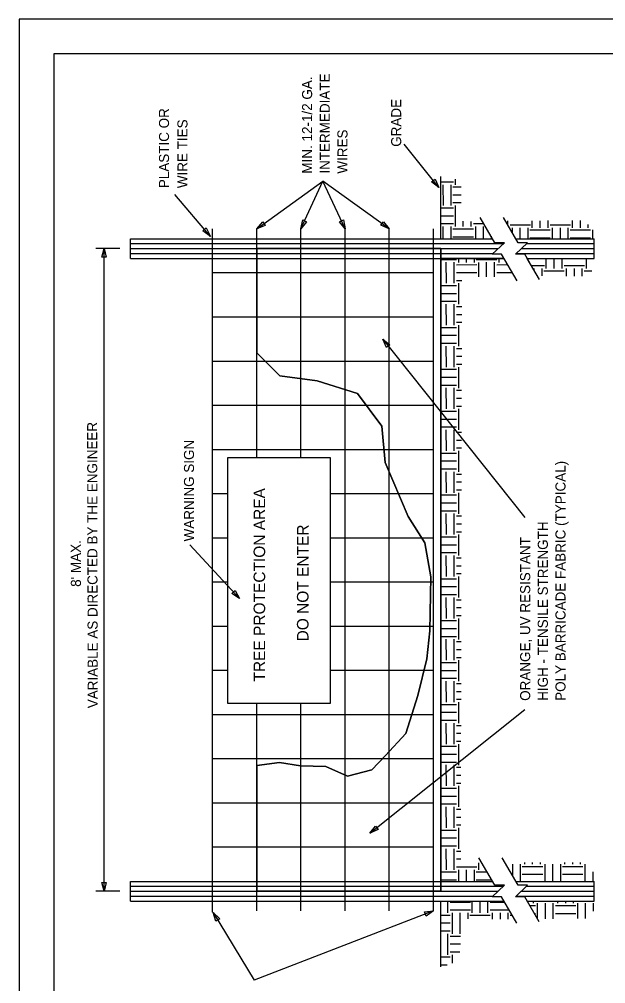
# Model space of a CAD drawing. Extents: x 0 to 8.5, y 0 to 11.
# Drawn here: x 0 to 4.26, y 4 to 11 of the extents above; entities that cross this region are included whole.
import ezdxf

# ---------------------------------------------------------------- set-up
doc = ezdxf.new("R2010")
doc.units = 0
for name, color, linetype in [('DIM', 7, 'Continuous'), ('FENCE', 7, 'Continuous'), ('FENCING', 7, 'Continuous'), ('GROUND', 7, 'Continuous'), ('HATCH', 7, 'Continuous'), ('POST', 7, 'Continuous'), ('SHEET BORDER', 7, 'Continuous'), ('SHEET INDEX', 7, 'Continuous'), ('SHEET TRIM BORDER', 7, 'Continuous'), ('TEXT', 7, 'Continuous')]:
    doc.layers.add(name, color=color, linetype=linetype)

msp = doc.modelspace()

# ---------------------------------------------------------------- linework, layer by layer
at = {"layer": 'DIM'}
for p, q in [((3.4554, 9.3777), (3.3488, 9.5607)), ((3.625, 9.3777), (3.5177, 9.562)), ((0.7302, 9.3353), (0.5573, 9.3353)), ((0.6157, 4.6695), (0.6157, 9.3353)), ((3.4352, 9.2939), (3.5243, 9.3777)), ((3.5243, 9.3777), (3.4554, 9.3777)), ((3.6048, 9.2939), (3.6918, 9.3777)), ((3.6918, 9.3777), (3.625, 9.3777)), ((3.5041, 9.2939), (3.4352, 9.2939)), ((3.6159, 9.0999), (3.5041, 9.2939)), ((3.6727, 9.2939), (3.6048, 9.2939)), ((3.7533, 9.1539), (3.6727, 9.2939)), ((3.4554, 4.7119), (3.3391, 4.9116)), ((3.625, 4.7119), (3.5091, 4.911)), ((3.4352, 4.6281), (3.5243, 4.7119)), ((3.5243, 4.7119), (3.4554, 4.7119)), ((3.6048, 4.6281), (3.6918, 4.7119)), ((3.6918, 4.7119), (3.625, 4.7119)), ((0.7302, 4.6695), (0.5573, 4.6695)), ((3.5041, 4.6281), (3.4352, 4.6281)), ((3.6146, 4.4362), (3.5041, 4.6281)), ((3.6727, 4.6281), (3.6048, 4.6281)), ((3.7773, 4.4465), (3.6727, 4.6281))]:
    msp.add_line(p, q, dxfattribs=at)
at = {"layer": 'FENCE'}
for p, q in [((1.4046, 4.5167), (1.4046, 9.4785)), ((1.7258, 7.8193), (1.7258, 9.4785)), ((2.0461, 7.8193), (2.0461, 9.4785)), ((2.3673, 6.0385), (2.3673, 9.4785)), ((2.6877, 6.0017), (2.6877, 9.4785)), ((3.0089, 4.5264), (3.0089, 9.4785)), ((1.4046, 9.3353), (3.0089, 9.3353)), ((1.4046, 9.1603), (3.0089, 9.1603)), ((1.4046, 8.8401), (3.0089, 8.8401)), ((1.4046, 8.5187), (3.0089, 8.5187)), ((1.4046, 8.1985), (3.0089, 8.1985)), ((1.4046, 7.8772), (3.0089, 7.8772)), ((1.4046, 7.557), (1.5162, 7.557)), ((2.2586, 7.557), (3.0089, 7.557)), ((1.4046, 7.2356), (1.5162, 7.2356)), ((2.2586, 7.2356), (2.7617, 7.2356)), ((2.7617, 7.2356), (3.0089, 7.2356)), ((1.4046, 6.9154), (1.5162, 6.9154)), ((2.2586, 6.9154), (2.847, 6.9154)), ((2.847, 6.9154), (3.0089, 6.9154)), ((1.4046, 6.5941), (1.5162, 6.5941)), ((2.2586, 6.5941), (2.8588, 6.5941)), ((2.8588, 6.5941), (3.0089, 6.5941)), ((1.4046, 6.2739), (1.5162, 6.2739)), ((2.2586, 6.2739), (2.85, 6.2739)), ((2.85, 6.2739), (3.0089, 6.2739)), ((1.7258, 4.5264), (1.7258, 6.0317)), ((2.0461, 4.5264), (2.0461, 6.0317)), ((2.3673, 4.5264), (2.3673, 6.0385)), ((1.4046, 5.9526), (3.0089, 5.9526)), ((2.6877, 4.5264), (2.6877, 6.0017)), ((1.4046, 5.6323), (3.0089, 5.6323)), ((1.4046, 5.311), (3.0089, 5.311)), ((1.4046, 4.9908), (3.0089, 4.9908)), ((1.4046, 4.6695), (3.0089, 4.6695))]:
    msp.add_line(p, q, dxfattribs=at)
at = {"layer": 'FENCING'}
for points in [[(3.0207, 9.8391), (3.0481, 9.7796), (2.9959, 9.8192)], [(1.7868, 9.5028), (1.7258, 9.4785), (1.7682, 9.5286)], [(2.0876, 9.5293), (2.0461, 9.4785), (2.0588, 9.5429)], [(2.3553, 9.543), (2.3673, 9.4785), (2.3264, 9.5298)], [(2.6464, 9.5294), (2.6877, 9.4785), (2.6272, 9.504)], [(1.3589, 9.4854), (1.3888, 9.4239), (1.3334, 9.4641)], [(0.5998, 9.2716), (0.6157, 9.3353), (0.6317, 9.2716)], [(2.6673, 8.617), (2.6401, 8.6768), (2.6922, 8.637)], [(2.2586, 6.0317), (1.5162, 6.0317), (1.5162, 7.8193), (2.2586, 7.8193)], [(1.5674, 6.853), (1.5989, 6.7954), (1.544, 6.8313)], [(2.6076, 5.1176), (2.5478, 5.0903), (2.5876, 5.1425)], [(0.6315, 4.7332), (0.6157, 4.6695), (0.5997, 4.7332)], [(1.4289, 4.4521), (1.4095, 4.5149), (1.4561, 4.4687)], [(2.9437, 4.5183), (3.0089, 4.5264), (2.9553, 4.4886)]]:
    msp.add_lwpolyline(points, close=True, dxfattribs=at)
at = {"layer": 'GROUND'}
for p, q in [((3.0619, 9.4064), (3.0619, 9.8591)), ((3.0619, 9.4064), (3.4383, 9.4064)), ((3.0619, 4.7406), (3.0619, 9.2632)), ((3.5221, 9.2632), (3.0619, 9.2632)), ((3.7786, 9.1105), (3.6897, 9.2632)), ((3.6908, 9.261), (3.6908, 9.2632)), ((3.0619, 4.1202), (3.0619, 4.5974)), ((3.6908, 4.5952), (3.6908, 4.5974)), ((3.7342, 4.5242), (3.7321, 4.5242))]:
    msp.add_line(p, q, dxfattribs=at)
at = {"layer": 'HATCH'}
for p, q in [((1.7258, 8.5771), (1.7258, 9.3353)), ((1.7258, 9.3353), (3.0619, 9.3353)), ((3.0619, 9.3353), (3.0619, 4.6695)), ((1.8933, 8.4116), (1.7258, 8.5771)), ((2.1648, 8.3756), (1.8933, 8.4116)), ((2.4575, 8.2833), (2.1648, 8.3756)), ((2.6335, 8.0458), (2.4575, 8.2833)), ((2.659, 7.7818), (2.6335, 8.0458)), ((2.8244, 7.3895), (2.659, 7.7818)), ((2.9452, 7.1975), (2.8244, 7.3895)), ((2.9888, 6.9514), (2.9452, 7.1975)), ((2.9825, 6.5591), (2.9888, 6.9514)), ((2.9602, 6.3566), (2.9825, 6.5591)), ((2.8954, 6.0893), (2.9602, 6.3566)), ((2.8075, 5.8137), (2.8954, 6.0893)), ((2.6611, 5.6546), (2.8075, 5.8137)), ((1.7258, 5.5825), (1.8912, 5.6037)), ((1.8912, 5.6037), (2.0419, 5.5783)), ((2.5614, 5.5506), (2.6611, 5.6546)), ((1.7258, 4.6695), (1.7258, 5.5825)), ((2.0419, 5.5783), (2.2263, 5.5751)), ((2.2263, 5.5751), (2.3833, 5.5041)), ((2.3833, 5.5041), (2.5614, 5.5506)), ((3.0619, 4.6695), (1.7258, 4.6695))]:
    msp.add_line(p, q, dxfattribs=at)
for points in [[(1.7258, 4.6695), (1.7258, 5.5825), (1.8912, 5.6037), (2.0419, 5.5783), (2.2263, 5.5751), (2.3833, 5.5041), (2.5614, 5.5506), (2.6611, 5.6546), (2.8075, 5.8137), (2.8954, 6.0893), (2.9602, 6.3566), (2.9825, 6.5591), (2.9888, 6.9514), (2.9452, 7.1975), (2.8244, 7.3895), (2.659, 7.7818), (2.6335, 8.0458), (2.4575, 8.2833), (2.1648, 8.3756), (1.8933, 8.4116), (1.7258, 8.5771), (1.7258, 9.3353), (3.0619, 9.3353), (3.0619, 4.6695), (1.7258, 4.6695)], [(1.7258, 4.6695), (1.7258, 5.5825), (1.8912, 5.6037), (2.0419, 5.5783), (2.2263, 5.5751), (2.3833, 5.5041), (2.5614, 5.5506), (2.6611, 5.6546), (2.8075, 5.8137), (2.8954, 6.0893), (2.9602, 6.3566), (2.9825, 6.5591), (2.9888, 6.9514), (2.9452, 7.1975), (2.8244, 7.3895), (2.659, 7.7818), (2.6335, 8.0458), (2.4575, 8.2833), (2.1648, 8.3756), (1.8933, 8.4116), (1.7258, 8.5771), (1.7258, 9.3353), (3.0619, 9.3353), (3.0619, 4.6695), (1.7258, 4.6695)], [(1.7258, 4.6695), (3.0619, 4.6695), (3.0619, 9.3353), (1.7258, 9.3353), (1.7258, 8.5771), (1.8933, 8.4116), (2.1648, 8.3756), (2.4575, 8.2833), (2.6335, 8.0458)], [(2.6335, 8.0458), (2.659, 7.7818), (2.8244, 7.3895), (2.9452, 7.1975), (2.9888, 6.9514), (2.9825, 6.5591), (2.9602, 6.3566), (2.8954, 6.0893), (2.8075, 5.8137), (2.6611, 5.6546), (2.5614, 5.5506), (2.3833, 5.5041), (2.2263, 5.5751), (2.0419, 5.5783), (1.8912, 5.6037), (1.7258, 5.5825), (1.7258, 4.6695)]]:
    msp.add_lwpolyline(points, dxfattribs=at)
at = {"layer": 'POST'}
for p, q in [((0.8083, 9.2632), (0.8083, 9.4064)), ((0.8083, 9.4064), (3.4383, 9.4064)), ((3.607, 9.4064), (4.1754, 9.4064)), ((4.1754, 9.2632), (4.1754, 9.4064)), ((0.8083, 9.3714), (3.5179, 9.3714)), ((0.8083, 9.3353), (1.4046, 9.3353)), ((3.0089, 9.3353), (3.4798, 9.3353)), ((3.6483, 9.3353), (4.1754, 9.3353)), ((3.6865, 9.3714), (4.1754, 9.3714)), ((0.8083, 9.2993), (3.4416, 9.2993)), ((0.8083, 9.2632), (3.5221, 9.2632)), ((3.6112, 9.2993), (4.1754, 9.2993)), ((3.6897, 9.2632), (4.1754, 9.2632)), ((0.8083, 4.5974), (0.8083, 4.7406)), ((0.8083, 4.7406), (3.4383, 4.7406)), ((0.8083, 4.7056), (3.5179, 4.7056)), ((3.607, 4.7406), (4.1754, 4.7406)), ((3.6865, 4.7056), (4.1754, 4.7056)), ((4.1754, 4.5974), (4.1754, 4.7406)), ((0.8083, 4.6695), (1.4046, 4.6695)), ((0.8083, 4.6335), (3.4416, 4.6335)), ((3.0089, 4.6695), (3.4798, 4.6695)), ((3.6112, 4.6335), (4.1754, 4.6335)), ((3.6483, 4.6695), (4.1754, 4.6695)), ((0.8083, 4.5974), (3.5221, 4.5974)), ((3.6897, 4.5974), (4.1754, 4.5974))]:
    msp.add_line(p, q, dxfattribs=at)
at = {"layer": 'SHEET BORDER'}
msp.add_lwpolyline([(8.25, 10.75), (0.25, 10.75), (0.25, 0.25), (8.25, 0.25)], close=True, dxfattribs=at)
at = {"layer": 'SHEET INDEX'}
for p, q in [((3.1544, 9.818), (3.0619, 9.818)), ((3.1658, 9.838), (3.1658, 9.7992)), ((3.0782, 9.7992), (3.0783, 9.647)), ((3.1353, 9.7992), (3.1353, 9.647)), ((3.2105, 9.7804), (3.1503, 9.7804)), ((3.21, 9.7233), (3.1504, 9.7233)), ((3.2095, 9.6663), (3.1505, 9.6663)), ((3.1544, 9.628), (3.0619, 9.628)), ((3.1657, 9.6472), (3.1658, 9.4951)), ((3.1544, 9.5709), (3.0619, 9.5709)), ((3.2228, 9.5331), (3.2229, 9.4951)), ((3.2799, 9.5329), (3.2799, 9.4951)), ((3.5466, 9.5366), (3.5466, 9.5123)), ((3.7246, 9.5375), (3.7246, 9.4866)), ((3.7817, 9.5378), (3.7817, 9.4866)), ((3.8388, 9.5381), (3.8388, 9.4866)), ((4.0168, 9.5391), (4.0168, 9.4866)), ((4.0738, 9.5394), (4.0738, 9.4866)), ((3.1544, 9.5139), (3.0619, 9.5138)), ((3.0782, 9.495), (3.0782, 9.4064)), ((3.1353, 9.4951), (3.1353, 9.4064)), ((3.2988, 9.4763), (3.1503, 9.4763)), ((3.3761, 9.5138), (3.299, 9.5138)), ((3.3133, 9.495), (3.3133, 9.4064)), ((3.3703, 9.495), (3.3704, 9.4064)), ((3.7132, 9.5054), (3.5658, 9.5054)), ((3.58, 9.4866), (3.58, 9.455)), ((3.6371, 9.4866), (3.6371, 9.4064)), ((3.6941, 9.4866), (3.6941, 9.4064)), ((3.8577, 9.4678), (3.7092, 9.4678)), ((4.0054, 9.5054), (3.8579, 9.5054)), ((3.8721, 9.4866), (3.8722, 9.4064)), ((3.9292, 9.4866), (3.9292, 9.4064)), ((3.9863, 9.4866), (3.9863, 9.4064)), ((4.1498, 9.4678), (4.0013, 9.4678)), ((4.1309, 9.5093), (4.1309, 9.4866)), ((4.1643, 9.4709), (4.1643, 9.4064)), ((3.2989, 9.4192), (3.1504, 9.4192)), ((3.4274, 9.4257), (3.4274, 9.4064)), ((3.8577, 9.4108), (3.7093, 9.4107)), ((4.1498, 9.4108), (4.0014, 9.4107)), ((3.1761, 9.2543), (3.0619, 9.2543)), ((3.1905, 9.2632), (3.1905, 9.235)), ((3.2476, 9.2632), (3.2476, 9.235)), ((3.3047, 9.2632), (3.3047, 9.235)), ((3.4682, 9.2543), (3.3198, 9.2542)), ((3.4827, 9.2632), (3.4827, 9.235)), ((3.8262, 9.2632), (3.8263, 9.1904)), ((3.8833, 9.2632), (3.8833, 9.1904)), ((3.9404, 9.2632), (3.9404, 9.1905)), ((4.1184, 9.2632), (4.1184, 9.1904)), ((3.1, 9.2353), (3.1001, 9.0831)), ((3.1571, 9.2353), (3.1571, 9.0831)), ((3.3237, 9.216), (3.1761, 9.2159)), ((3.3351, 9.2352), (3.3351, 9.1298)), ((3.3921, 9.2353), (3.3922, 9.1301)), ((3.4492, 9.2353), (3.4493, 9.1304)), ((3.549, 9.216), (3.4682, 9.2159)), ((3.8149, 9.2092), (3.7215, 9.2092)), ((3.7387, 9.1904), (3.7387, 9.1794)), ((3.7957, 9.1904), (3.7957, 9.1366)), ((4.107, 9.2092), (3.9595, 9.2092)), ((3.9737, 9.1904), (3.9738, 9.136)), ((4.0308, 9.1904), (4.0308, 9.1358)), ((4.0879, 9.1904), (4.0879, 9.1356)), ((3.3237, 9.1589), (3.1762, 9.1589)), ((3.5819, 9.1589), (3.4683, 9.1589)), ((3.9593, 9.1717), (3.8108, 9.1716)), ((4.1585, 9.1716), (4.1029, 9.1716)), ((3.176, 9.0643), (3.0619, 9.0643)), ((3.215, 9.1018), (3.1762, 9.1018)), ((3.1905, 9.083), (3.1905, 8.9308)), ((3.1761, 9.0072), (3.0619, 9.0072)), ((3.1761, 8.9502), (3.0619, 8.9501)), ((3.1, 8.9311), (3.1001, 8.779)), ((3.1571, 8.9311), (3.1571, 8.779)), ((3.2147, 8.9118), (3.1761, 8.9118)), ((3.2146, 8.8548), (3.1762, 8.8547)), ((3.176, 8.7602), (3.0619, 8.7601)), ((3.2145, 8.7977), (3.1762, 8.7977)), ((3.1905, 8.7789), (3.1905, 8.6267)), ((3.1761, 8.7031), (3.0619, 8.7031)), ((3.1761, 8.646), (3.0619, 8.646)), ((3.1, 8.627), (3.1001, 8.4748)), ((3.1571, 8.627), (3.1571, 8.4748)), ((3.2141, 8.6077), (3.1761, 8.6077)), ((3.214, 8.5506), (3.1762, 8.5506)), ((3.2139, 8.4936), (3.1762, 8.4936)), ((3.1905, 8.4748), (3.1905, 8.3226)), ((3.176, 8.456), (3.0619, 8.456)), ((3.1761, 8.399), (3.0619, 8.3989)), ((3.1761, 8.3419), (3.0619, 8.3419)), ((3.1, 8.3229), (3.1001, 8.1707)), ((3.1571, 8.3229), (3.1571, 8.1707)), ((3.2136, 8.3036), (3.1761, 8.3036)), ((3.2134, 8.2465), (3.1762, 8.2465)), ((3.176, 8.1519), (3.0619, 8.1519)), ((3.2133, 8.1894), (3.1762, 8.1894)), ((3.1905, 8.1706), (3.1905, 8.0185)), ((3.1761, 8.0949), (3.0619, 8.0948)), ((3.1761, 8.0378), (3.0619, 8.0377)), ((3.1, 8.0187), (3.1001, 7.8666)), ((3.1571, 8.0188), (3.1571, 7.8666)), ((3.213, 7.9994), (3.1761, 7.9994)), ((3.2129, 7.9424), (3.1762, 7.9424)), ((3.176, 7.8478), (3.0619, 7.8477)), ((3.2128, 7.8853), (3.1762, 7.8853)), ((3.1905, 7.8665), (3.1905, 7.7143)), ((3.1761, 7.7907), (3.0619, 7.7907)), ((3.1761, 7.7337), (3.0619, 7.7336)), ((3.1, 7.7146), (3.1001, 7.5624)), ((3.1571, 7.7146), (3.1571, 7.5625)), ((3.2124, 7.6953), (3.1761, 7.6953)), ((3.2123, 7.6382), (3.1762, 7.6382)), ((3.2122, 7.5812), (3.1762, 7.5812)), ((3.176, 7.5437), (3.0619, 7.5436)), ((3.1905, 7.5624), (3.1905, 7.4102)), ((3.1761, 7.4866), (3.0619, 7.4866)), ((3.1761, 7.4295), (3.0619, 7.4295)), ((3.1, 7.4105), (3.1001, 7.2583)), ((3.1571, 7.4105), (3.1571, 7.2583)), ((3.2119, 7.3912), (3.1761, 7.3912)), ((3.2118, 7.3341), (3.1762, 7.3341)), ((3.176, 7.2395), (3.0619, 7.2395)), ((3.2117, 7.2771), (3.1762, 7.277)), ((3.1905, 7.2582), (3.1905, 7.1061)), ((3.1761, 7.1825), (3.0619, 7.1824)), ((3.1761, 7.1254), (3.0619, 7.1254)), ((3.1, 7.1064), (3.1001, 6.9542)), ((3.1571, 7.1064), (3.1571, 6.9542)), ((3.2113, 7.0871), (3.1761, 7.087)), ((3.2112, 7.03), (3.1762, 7.03)), ((3.176, 6.9354), (3.0619, 6.9354)), ((3.2111, 6.9729), (3.1762, 6.9729)), ((3.1905, 6.9541), (3.1905, 6.8019)), ((3.1761, 6.8783), (3.0619, 6.8783)), ((3.1761, 6.8213), (3.0619, 6.8212)), ((3.1, 6.8022), (3.1001, 6.65)), ((3.1571, 6.8022), (3.1571, 6.6501)), ((3.2108, 6.7829), (3.1761, 6.7829)), ((3.2106, 6.7259), (3.1762, 6.7258)), ((3.2105, 6.6688), (3.1762, 6.6688)), ((3.176, 6.6313), (3.0619, 6.6312)), ((3.1905, 6.65), (3.1905, 6.4978)), ((3.1761, 6.5742), (3.0619, 6.5742)), ((3.1761, 6.5171), (3.0619, 6.5171)), ((3.1, 6.4981), (3.1001, 6.3459)), ((3.1571, 6.4981), (3.1571, 6.3459)), ((3.2102, 6.4788), (3.1761, 6.4788)), ((3.2101, 6.4217), (3.1762, 6.4217)), ((3.176, 6.3271), (3.0619, 6.3271)), ((3.21, 6.3647), (3.1762, 6.3647)), ((3.1905, 6.3459), (3.1905, 6.1937)), ((3.1761, 6.2701), (3.0619, 6.27)), ((3.1761, 6.213), (3.0619, 6.213)), ((3.1, 6.194), (3.1001, 6.0418)), ((3.1571, 6.194), (3.1571, 6.0418)), ((3.2096, 6.1747), (3.1761, 6.1747)), ((3.2095, 6.1176), (3.1762, 6.1176)), ((3.176, 6.023), (3.0619, 6.023)), ((3.2094, 6.0605), (3.1762, 6.0605)), ((3.1905, 6.0417), (3.1905, 5.8896)), ((3.1761, 5.966), (3.0619, 5.9659)), ((3.1761, 5.9089), (3.0619, 5.9088)), ((3.1, 5.8898), (3.1001, 5.7377)), ((3.1571, 5.8899), (3.1571, 5.7377)), ((3.2091, 5.8705), (3.1761, 5.8705)), ((3.209, 5.8135), (3.1762, 5.8135)), ((3.2089, 5.7564), (3.1762, 5.7564)), ((3.176, 5.7189), (3.0619, 5.7188)), ((3.1905, 5.7376), (3.1905, 5.5854)), ((3.1761, 5.6618), (3.0619, 5.6618)), ((3.1761, 5.6048), (3.0619, 5.6047)), ((3.1, 5.5857), (3.1001, 5.4335)), ((3.1571, 5.5857), (3.1571, 5.4336)), ((3.2085, 5.5664), (3.1761, 5.5664)), ((3.2084, 5.5093), (3.1762, 5.5093)), ((3.176, 5.4148), (3.0619, 5.4147)), ((3.2083, 5.4523), (3.1762, 5.4523)), ((3.1905, 5.4335), (3.1905, 5.2813)), ((3.1761, 5.3577), (3.0619, 5.3576)), ((3.1761, 5.3006), (3.0619, 5.3006)), ((3.1, 5.2816), (3.1001, 5.1294)), ((3.1571, 5.2816), (3.1571, 5.1294)), ((3.208, 5.2623), (3.1761, 5.2623)), ((3.2079, 5.2052), (3.1762, 5.2052)), ((3.2077, 5.1481), (3.1762, 5.1481)), ((3.1905, 5.1293), (3.1905, 4.9772)), ((3.176, 5.1106), (3.0619, 5.1106)), ((3.1761, 5.0536), (3.0619, 5.0535)), ((3.1761, 4.9965), (3.0619, 4.9965)), ((3.1, 4.9774), (3.1001, 4.8253)), ((3.1571, 4.9775), (3.1571, 4.8253)), ((3.2074, 4.9581), (3.1761, 4.9581)), ((3.2073, 4.9011), (3.1762, 4.9011)), ((3.3237, 4.8441), (3.1762, 4.844)), ((3.3351, 4.875), (3.3351, 4.8253)), ((3.582, 4.866), (3.582, 4.7857)), ((3.6391, 4.866), (3.6391, 4.7406)), ((3.8026, 4.8472), (3.6541, 4.8472)), ((3.6696, 4.8766), (3.6696, 4.866)), ((3.7267, 4.8769), (3.7267, 4.866)), ((3.7837, 4.8772), (3.7837, 4.866)), ((3.8171, 4.8659), (3.8171, 4.7406)), ((3.8741, 4.866), (3.8742, 4.7406)), ((3.9312, 4.866), (3.9312, 4.7406)), ((4.0948, 4.8472), (3.9463, 4.8472)), ((3.9617, 4.878), (3.9617, 4.866)), ((4.0188, 4.8782), (4.0188, 4.866)), ((4.0759, 4.8785), (4.0759, 4.866)), ((4.1092, 4.8659), (4.1093, 4.7406)), ((3.176, 4.8065), (3.0619, 4.8065)), ((3.1905, 4.8252), (3.1905, 4.7406)), ((3.2475, 4.8252), (3.2476, 4.7406)), ((3.3046, 4.8253), (3.3046, 4.7406)), ((3.4003, 4.8065), (3.3197, 4.8064)), ((3.8027, 4.7902), (3.6542, 4.7901)), ((4.0948, 4.7902), (3.9463, 4.7901)), ((4.1663, 4.8091), (4.1663, 4.7406)), ((3.1761, 4.7494), (3.0619, 4.7494)), ((3.4335, 4.7494), (3.3198, 4.7494)), ((3.1105, 4.5974), (3.1106, 4.5122)), ((3.2771, 4.588), (3.1296, 4.588)), ((3.2885, 4.5974), (3.2886, 4.5121)), ((3.3456, 4.5974), (3.3456, 4.5122)), ((3.4027, 4.5974), (3.4027, 4.5122)), ((3.5272, 4.588), (3.4217, 4.588)), ((3.7513, 4.5631), (3.7102, 4.5631)), ((3.7323, 4.5974), (3.7323, 4.5821)), ((3.7627, 4.5823), (3.7627, 4.4718)), ((3.8198, 4.5824), (3.8198, 4.4697)), ((3.8768, 4.5824), (3.8769, 4.4698)), ((4.0434, 4.5631), (3.8958, 4.563)), ((3.9103, 4.5974), (3.9103, 4.5821)), ((3.9673, 4.5974), (3.9673, 4.5821)), ((4.0244, 4.5974), (4.0244, 4.5821)), ((4.0548, 4.5823), (4.0549, 4.4702)), ((4.1119, 4.5824), (4.1119, 4.4703)), ((4.1689, 4.5824), (4.169, 4.5239)), ((3.1295, 4.4934), (3.0619, 4.4934)), ((3.2772, 4.5309), (3.1297, 4.5309)), ((3.1439, 4.5121), (3.144, 4.3599)), ((3.201, 4.5121), (3.201, 4.3599)), ((3.258, 4.5121), (3.2581, 4.4676)), ((3.4216, 4.4934), (3.2731, 4.4933)), ((3.5601, 4.5309), (3.4218, 4.5309)), ((3.436, 4.5121), (3.4361, 4.4672)), ((3.4931, 4.5121), (3.4931, 4.4671)), ((3.5502, 4.5121), (3.5502, 4.467)), ((3.5818, 4.4933), (3.5652, 4.4933)), ((3.7513, 4.506), (3.743, 4.506)), ((4.0435, 4.506), (3.8959, 4.506)), ((3.1295, 4.4363), (3.0619, 4.4363)), ((3.1295, 4.3793), (3.0619, 4.3792)), ((3.1105, 4.3602), (3.1106, 4.208)), ((3.205, 4.3409), (3.1295, 4.3409)), ((3.2048, 4.2839), (3.1296, 4.2838)), ((3.1997, 4.2268), (3.1297, 4.2268)), ((3.1439, 4.208), (3.1439, 4.1459)), ((3.1295, 4.1893), (3.0619, 4.1892)), ((3.1096, 4.1322), (3.0619, 4.1322))]:
    msp.add_line(p, q, dxfattribs=at)
at = {"layer": 'SHEET TRIM BORDER'}
msp.add_lwpolyline([(8.5, 11), (0, 11), (0, 0), (8.5, 0)], close=True, dxfattribs=at)
at = {"layer": 'TEXT'}
for p, q in [((3.0481, 9.7796), (2.7958, 10.0935)), ((1.7258, 9.4785), (2.2062, 9.8241)), ((2.0461, 9.4785), (2.2062, 9.8241)), ((2.3673, 9.4785), (2.2062, 9.8241)), ((2.6877, 9.4785), (2.2062, 9.8241)), ((1.3888, 9.4239), (1.1308, 9.7267)), ((2.6401, 8.6768), (3.6728, 7.3833)), ((1.5989, 6.7954), (1.2389, 7.185)), ((2.5478, 5.0903), (3.6728, 5.989)), ((1.4095, 4.5149), (1.7069, 4.024)), ((3.0089, 4.5264), (1.7069, 4.024))]:
    msp.add_line(p, q, dxfattribs=at)

# ---------------------------------------------------------------- texts
at = {"layer": 'FENCING'}
for s, p in [('TREE PROTECTION AREA', (1.7863, 6.1917)), ('DO NOT ENTER', (2.1012, 6.4829))]:
    msp.add_text(s, height=0.083993, rotation=90, dxfattribs=at).set_placement(p)
at = {"layer": 'TEXT'}
for s, height, rotation, p in [('MIN. 12-1/2 GA.', 0.073043, 90, (2.1277, 9.8793)), ('INTERMEDIATE', 0.073043, 90, (2.256, 9.8793)), ('GRADE', 0.07304, 90, (2.7746, 10.0743)), ('PLASTIC OR', 0.07304, 90, (1.088, 9.7738)), ('WIRE TIES', 0.07304, 90, (1.2219, 9.7738)), ('WIRES', 0.07304, 90, (2.3844, 9.8793)), ('VARIABLE AS DIRECTED BY THE ENGINEER', 0.073043, 90.13333, (0.5705, 5.9978)), ('WARNING SIGN', 0.073043, 90, (1.2695, 7.2088)), ('POLY BARRICADE FABRIC (TYPICAL)', 0.073043, 90, (3.9683, 6.0514)), ('HIGH - TENSILE STRENGTH', 0.073043, 90, (3.84, 6.0514)), ('ORANGE, UV RESISTANT', 0.073043, 90, (3.7117, 6.0514)), ("8' MAX.", 0.07304, 90.13333, (0.4479, 6.8791))]:
    msp.add_text(s, height=height, rotation=rotation, dxfattribs=at).set_placement(p)

doc.saveas('drawing.dxf')
